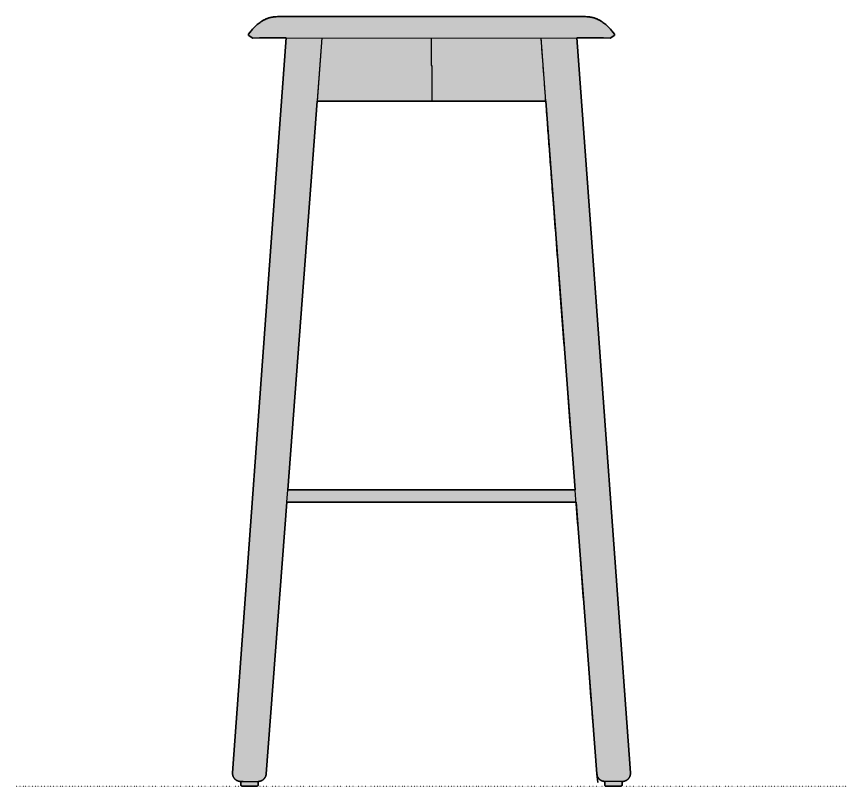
# Model space of a CAD drawing. Header units: millimetres. Extents: x 0 to 1638, y -2 to 754.
# Drawn here: x 0 to 814, y -2 to 754 of the extents above; entities that cross this region are included whole.
import ezdxf

# ---------------------------------------------------------------- set-up
doc = ezdxf.new("R2010")
doc.units = ezdxf.units.MM
doc.linetypes.add('Dots', pattern=[1, 0, -1])
doc.layers.add('Blocks', color=7, linetype='Continuous')
doc.layers.add('Blocks$Fill', color=7, linetype='Continuous', true_color=0xffffff)
for name, color, linetype, lineweight, true_color in [('Blocks$Inner', 7, 'Continuous', 25, 0x007f00), ('Blocks$Outline', 7, 'Continuous', 35, 0xff3f3f), ('Groud', 7, 'Dots', 25, 0x243775)]:
    doc.layers.add(name, color=color, linetype=linetype, lineweight=lineweight, true_color=true_color)

# ---------------------------------------------------------------- blocks, each defined once
blk = doc.blocks.new('Soft Edge 82 Barstool High Side')
at = {"layer": 'Blocks$Fill'}
h = blk.add_hatch(color=256, dxfattribs=at)
h.paths.add_polyline_path([(593.02, 0), (593.09, 0), (593.13, 0), (593.16, 0.01), (593.19, 0.01), (593.23, 0.02), (593.26, 0.03), (593.29, 0.03), (593.33, 0.04), (593.36, 0.05), (593.39, 0.07), (593.43, 0.08), (593.46, 0.09), (593.49, 0.11), (593.52, 0.12), (593.55, 0.14), (593.58, 0.16), (593.61, 0.18), (593.63, 0.2), (593.66, 0.22), (593.69, 0.24), (593.71, 0.26), (593.74, 0.29), (593.76, 0.31), (593.79, 0.34), (593.81, 0.36), (593.83, 0.39), (593.85, 0.42), (593.87, 0.45), (593.89, 0.48), (593.91, 0.51), (593.92, 0.54), (593.94, 0.57), (593.95, 0.6), (593.97, 0.63), (593.98, 0.66), (593.99, 0.69), (594, 0.73), (594.01, 0.76), (594.02, 0.79), (594.02, 0.83), (594.03, 0.86), (594.03, 0.9), (594.03, 0.93), (594.04, 0.97), (594.04, 1), (594.04, 4.5), (594.5, 4.5), (594.78, 4.52), (595.05, 4.54), (595.32, 4.57), (595.59, 4.62), (595.86, 4.67), (596.13, 4.73), (596.39, 4.8), (596.66, 4.88), (596.92, 4.96), (597.17, 5.06), (597.43, 5.17), (597.67, 5.28), (597.92, 5.4), (598.16, 5.53), (598.4, 5.67), (598.63, 5.82), (598.85, 5.97), (599.08, 6.13), (599.29, 6.3), (599.5, 6.48), (599.7, 6.66), (599.9, 6.85), (600.09, 7.05), (600.27, 7.26), (600.45, 7.47), (600.62, 7.68), (600.78, 7.9), (600.93, 8.13), (601.08, 8.36), (601.21, 8.6), (601.34, 8.84), (601.47, 9.09), (601.58, 9.33), (601.68, 9.59), (601.78, 9.84), (601.86, 10.1), (601.94, 10.37), (602.01, 10.63), (602.07, 10.9), (602.12, 11.17), (602.16, 11.44), (602.19, 11.71), (602.21, 11.98), (602.23, 12.26), (602.23, 12.53), (602.22, 12.81), (602.21, 13.08), (549.65, 733.51), (582.36, 733.39), (582.39, 733.39), (582.42, 733.4), (582.46, 733.4), (582.49, 733.4), (582.52, 733.41), (582.55, 733.42), (582.59, 733.42), (582.62, 733.43), (582.65, 733.44), (582.68, 733.45), (582.71, 733.46), (582.75, 733.48), (582.78, 733.49), (582.81, 733.5), (582.83, 733.52), (582.86, 733.54), (582.89, 733.56), (582.92, 733.57), (586.22, 735.89), (586.25, 735.91), (586.28, 735.93), (586.3, 735.95), (586.33, 735.98), (586.35, 736), (586.38, 736.03), (586.4, 736.06), (586.42, 736.08), (586.44, 736.11), (586.46, 736.14), (586.48, 736.17), (586.49, 736.2), (586.51, 736.23), (586.53, 736.26), (586.54, 736.29), (586.55, 736.32), (586.57, 736.35), (586.58, 736.39), (586.59, 736.42), (586.6, 736.45), (586.6, 736.49), (586.61, 736.52), (586.61, 736.55), (586.62, 736.59), (586.62, 736.62), (586.62, 736.66), (586.62, 736.69), (586.62, 736.73), (586.62, 736.76), (586.62, 736.8), (586.61, 736.83), (586.61, 736.86), (586.6, 736.9), (586.59, 736.93), (586.58, 736.96), (586.57, 737), (586.56, 737.03), (586.55, 737.06), (586.54, 737.09), (586.52, 737.12), (586.51, 737.16), (586.49, 737.19), (586.47, 737.21), (586.45, 737.24), (586.43, 737.27), (583.96, 740.5), (583.31, 741.27), (582.65, 742.04), (581.97, 742.8), (581.27, 743.54), (580.48, 744.36), (579.66, 745.15), (578.82, 745.93), (577.96, 746.68), (577.08, 747.41), (576.18, 748.11), (575.25, 748.78), (574.31, 749.42), (573.34, 750.03), (572.85, 750.33), (572.36, 750.61), (571.86, 750.88), (571.35, 751.15), (570.84, 751.41), (570.32, 751.65), (569.8, 751.89), (569.28, 752.11), (568.75, 752.33), (568.22, 752.54), (567.68, 752.73), (567.14, 752.92), (566.6, 753.09), (566.05, 753.26), (565.5, 753.41), (564.95, 753.55), (564.39, 753.68), (563.83, 753.8), (563.27, 753.91), (562.71, 754.01), (562.15, 754.1), (561.58, 754.18), (561.01, 754.24), (560.44, 754.3), (559.3, 754.38), (558.16, 754.43), (557.02, 754.45), (255.88, 754.43), (254.74, 754.38), (253.6, 754.3), (253.03, 754.24), (252.46, 754.18), (251.9, 754.1), (251.33, 754.01), (250.77, 753.91), (250.21, 753.8), (249.65, 753.68), (249.1, 753.55), (248.54, 753.41), (247.99, 753.26), (247.45, 753.09), (246.9, 752.92), (246.36, 752.73), (245.82, 752.54), (245.29, 752.33), (244.76, 752.11), (244.24, 751.89), (243.72, 751.65), (243.2, 751.41), (242.69, 751.15), (242.19, 750.88), (241.69, 750.61), (241.19, 750.33), (240.7, 750.03), (239.73, 749.42), (238.79, 748.78), (237.87, 748.11), (236.96, 747.41), (236.08, 746.68), (235.22, 745.93), (234.39, 745.15), (233.57, 744.36), (232.77, 743.54), (232.07, 742.8), (231.4, 742.04), (230.73, 741.27), (230.08, 740.5), (228.82, 738.9), (227.61, 737.27), (227.59, 737.24), (227.57, 737.21), (227.55, 737.19), (227.54, 737.16), (227.52, 737.12), (227.51, 737.09), (227.49, 737.06), (227.48, 737.03), (227.47, 737), (227.46, 736.96), (227.45, 736.93), (227.44, 736.9), (227.44, 736.86), (227.43, 736.83), (227.43, 736.8), (227.42, 736.76), (227.42, 736.73), (227.42, 736.69), (227.42, 736.66), (227.42, 736.62), (227.42, 736.59), (227.43, 736.55), (227.43, 736.52), (227.44, 736.49), (227.45, 736.45), (227.46, 736.42), (227.47, 736.39), (227.48, 736.35), (227.49, 736.32), (227.5, 736.29), (227.52, 736.26), (227.53, 736.23), (227.55, 736.2), (227.57, 736.17), (227.58, 736.14), (227.6, 736.11), (227.62, 736.08), (227.64, 736.06), (227.67, 736.03), (227.69, 736), (227.71, 735.98), (227.74, 735.95), (227.76, 735.93), (227.79, 735.91), (227.82, 735.89), (227.85, 735.87), (231.15, 733.56), (231.18, 733.54), (231.21, 733.52), (231.24, 733.5), (231.27, 733.49), (231.3, 733.48), (231.33, 733.46), (231.36, 733.45), (231.39, 733.44), (231.42, 733.43), (231.46, 733.42), (231.49, 733.42), (231.52, 733.41), (231.55, 733.4), (231.59, 733.4), (231.62, 733.4), (231.65, 733.39), (231.69, 733.39), (231.72, 733.39), (264.4, 733.51), (211.82, 12.81), (211.81, 12.53), (211.82, 12.26), (211.83, 11.98), (211.85, 11.71), (211.88, 11.44), (211.92, 11.17), (211.97, 10.9), (212.03, 10.63), (212.1, 10.37), (212.18, 10.1), (212.27, 9.84), (212.36, 9.59), (212.46, 9.33), (212.58, 9.09), (212.7, 8.84), (212.83, 8.6), (212.97, 8.36), (213.11, 8.13), (213.26, 7.9), (213.43, 7.68), (213.59, 7.47), (213.77, 7.26), (213.95, 7.05), (214.14, 6.85), (214.34, 6.66), (214.54, 6.48), (214.75, 6.3), (214.97, 6.13), (215.19, 5.97), (215.41, 5.82), (215.65, 5.67), (215.88, 5.53), (216.12, 5.4), (216.37, 5.28), (216.62, 5.17), (216.87, 5.06), (217.13, 4.96), (217.39, 4.88), (217.65, 4.8), (217.91, 4.73), (218.18, 4.67), (218.45, 4.62), (218.72, 4.57), (218.99, 4.54), (219.26, 4.52), (219.54, 4.5), (220.01, 4.5), (220.01, 1), (220.01, 0.97), (220.01, 0.93), (220.01, 0.9), (220.02, 0.86), (220.02, 0.83), (220.03, 0.79), (220.03, 0.76), (220.04, 0.73), (220.05, 0.69), (220.06, 0.66), (220.08, 0.63), (220.09, 0.6), (220.1, 0.57), (220.12, 0.54), (220.14, 0.51), (220.15, 0.48), (220.17, 0.45), (220.19, 0.42), (220.21, 0.39), (220.23, 0.36), (220.26, 0.34), (220.28, 0.31), (220.3, 0.29), (220.33, 0.26), (220.35, 0.24), (220.38, 0.22), (220.41, 0.2), (220.44, 0.18), (220.47, 0.16), (220.49, 0.14), (220.52, 0.12), (220.56, 0.11), (220.59, 0.09), (220.62, 0.08), (220.65, 0.07), (220.68, 0.05), (220.71, 0.04), (220.75, 0.03), (220.78, 0.03), (220.81, 0.02), (220.85, 0.01), (220.88, 0.01), (220.92, 0), (220.95, 0), (220.99, 0), (221.02, 0), (236.02, 0), (236.06, 0), (236.09, 0), (236.13, 0.01), (236.16, 0.01), (236.19, 0.02), (236.23, 0.03), (236.26, 0.03), (236.29, 0.04), (236.33, 0.05), (236.36, 0.07), (236.39, 0.08), (236.42, 0.09), (236.45, 0.11), (236.49, 0.12), (236.52, 0.14), (236.54, 0.16), (236.57, 0.18), (236.6, 0.2), (236.63, 0.22), (236.66, 0.24), (236.68, 0.26), (236.71, 0.29), (236.73, 0.31), (236.75, 0.34), (236.78, 0.36), (236.8, 0.39), (236.82, 0.42), (236.84, 0.45), (236.86, 0.48), (236.87, 0.51), (236.89, 0.54), (236.91, 0.57), (236.92, 0.6), (236.93, 0.63), (236.95, 0.66), (236.96, 0.69), (236.97, 0.73), (236.98, 0.76), (236.98, 0.79), (236.99, 0.83), (237, 0.86), (237, 0.9), (237, 0.93), (237, 0.97), (237.01, 1), (237.01, 4.5), (237.46, 4.52), (237.74, 4.54), (238.02, 4.58), (238.29, 4.62), (238.57, 4.67), (238.84, 4.74), (239.11, 4.81), (239.37, 4.89), (239.63, 4.98), (239.89, 5.08), (240.15, 5.19), (240.4, 5.3), (240.65, 5.43), (240.89, 5.56), (241.13, 5.71), (241.37, 5.86), (241.59, 6.02), (241.82, 6.18), (242.03, 6.36), (242.24, 6.54), (242.45, 6.73), (242.65, 6.92), (242.84, 7.13), (243.02, 7.34), (243.19, 7.55), (243.36, 7.77), (243.52, 8), (243.68, 8.23), (243.82, 8.47), (243.96, 8.71), (244.08, 8.96), (244.2, 9.21), (244.31, 9.47), (244.41, 9.73), (244.5, 9.99), (244.59, 10.25), (244.66, 10.52), (244.72, 10.79), (244.78, 11.07), (244.82, 11.34), (244.86, 11.62), (244.89, 11.89), (265.15, 278.45), (281.86, 278.45), (548.9, 278.45), (569.18, 11.62), (569.22, 11.34), (569.26, 11.07), (569.32, 10.79), (569.38, 10.52), (569.46, 10.25), (569.54, 9.99), (569.63, 9.73), (569.73, 9.47), (569.84, 9.21), (569.96, 8.96), (570.09, 8.71), (570.22, 8.47), (570.37, 8.23), (570.52, 8), (570.68, 7.77), (570.85, 7.55), (571.02, 7.34), (571.21, 7.13), (571.4, 6.92), (571.59, 6.73), (571.8, 6.54), (572.01, 6.36), (572.23, 6.18), (572.45, 6.02), (572.68, 5.86), (572.91, 5.71), (573.15, 5.56), (573.39, 5.43), (573.64, 5.3), (573.89, 5.19), (574.15, 5.08), (574.41, 4.98), (574.67, 4.89), (574.94, 4.81), (575.21, 4.74), (575.48, 4.67), (575.75, 4.62), (576.03, 4.58), (576.3, 4.54), (576.58, 4.52), (576.86, 4.5), (577.04, 4.5), (577.04, 0.97), (577.04, 0.93), (577.04, 0.9), (577.05, 0.86), (577.05, 0.83), (577.06, 0.79), (577.07, 0.76), (577.08, 0.73), (577.09, 0.69), (577.1, 0.66), (577.11, 0.63), (577.12, 0.6), (577.14, 0.57), (577.15, 0.54), (577.17, 0.51), (577.19, 0.48), (577.2, 0.45), (577.22, 0.42), (577.24, 0.39), (577.27, 0.36), (577.29, 0.34), (577.31, 0.31), (577.34, 0.29), (577.36, 0.26), (577.39, 0.24), (577.41, 0.22), (577.44, 0.2), (577.47, 0.18), (577.5, 0.16), (577.53, 0.14), (577.56, 0.12), (577.59, 0.11), (577.62, 0.09), (577.65, 0.08), (577.68, 0.07), (577.71, 0.05), (577.75, 0.04), (577.78, 0.03), (577.81, 0.03), (577.85, 0.02), (577.88, 0.01), (577.92, 0.01), (577.95, 0), (577.99, 0), (578.02, 0), (578.05, 0)], flags=0)
h.paths.add_polyline_path([(547.98, 290.45), (266.06, 290.45), (288.75, 588.94), (294.88, 671.45), (519.16, 671.45)], flags=0)
at = {"layer": 'Blocks$Inner'}
blk.add_lwpolyline([(586.43, 737.27), (585.22, 738.9), (583.96, 740.5), (583.31, 741.27), (582.65, 742.04), (581.97, 742.8), (581.27, 743.54), (580.48, 744.36), (579.66, 745.15), (578.82, 745.93), (577.96, 746.68), (577.08, 747.41), (576.18, 748.11), (575.25, 748.78), (574.31, 749.42), (573.34, 750.03), (572.85, 750.33), (572.36, 750.61), (571.86, 750.88), (571.35, 751.15), (570.84, 751.41), (570.32, 751.65), (569.8, 751.89), (569.28, 752.11), (568.75, 752.33), (568.22, 752.54), (567.68, 752.73), (567.14, 752.92), (566.6, 753.09), (566.05, 753.26), (565.5, 753.41), (564.95, 753.55), (564.39, 753.68), (563.83, 753.8), (563.27, 753.91), (562.71, 754.01), (562.15, 754.1), (561.58, 754.18), (561.01, 754.24), (560.44, 754.3), (559.3, 754.38), (558.16, 754.43), (557.02, 754.45), (407.02, 754.45), (257.02, 754.45), (255.88, 754.43), (254.74, 754.38), (253.6, 754.3), (253.03, 754.24), (252.46, 754.18), (251.9, 754.1), (251.33, 754.01), (250.77, 753.91), (250.21, 753.8), (249.65, 753.68), (249.1, 753.55), (248.54, 753.41), (247.99, 753.26), (247.45, 753.09), (246.9, 752.92), (246.36, 752.73), (245.82, 752.54), (245.29, 752.33), (244.76, 752.11), (244.24, 751.89), (243.72, 751.65), (243.2, 751.41), (242.69, 751.15), (242.19, 750.88), (241.69, 750.61), (241.19, 750.33), (240.7, 750.03), (239.73, 749.42), (238.79, 748.78), (237.87, 748.11), (236.96, 747.41), (236.08, 746.68), (235.22, 745.93), (234.39, 745.15), (233.57, 744.36), (232.77, 743.54), (232.07, 742.8), (231.4, 742.04), (230.73, 741.27), (230.08, 740.5), (228.82, 738.9), (227.61, 737.27), (227.59, 737.24), (227.57, 737.21), (227.55, 737.19), (227.54, 737.16), (227.52, 737.12), (227.51, 737.09), (227.49, 737.06), (227.48, 737.03), (227.47, 737), (227.46, 736.96), (227.45, 736.93), (227.44, 736.9), (227.44, 736.86), (227.43, 736.83), (227.43, 736.8), (227.42, 736.76), (227.42, 736.73), (227.42, 736.69), (227.42, 736.66), (227.42, 736.62), (227.42, 736.59), (227.43, 736.55), (227.43, 736.52), (227.44, 736.49), (227.45, 736.45), (227.46, 736.42), (227.47, 736.39), (227.48, 736.35), (227.49, 736.32), (227.5, 736.29), (227.52, 736.26), (227.53, 736.23), (227.55, 736.2), (227.57, 736.17), (227.58, 736.14), (227.6, 736.11), (227.62, 736.08), (227.64, 736.06), (227.67, 736.03), (227.69, 736), (227.71, 735.98), (227.74, 735.95), (227.76, 735.93), (227.79, 735.91), (227.82, 735.89), (227.85, 735.87), (231.12, 733.57), (231.15, 733.56), (231.18, 733.54), (231.21, 733.52), (231.24, 733.5), (231.27, 733.49), (231.3, 733.48), (231.33, 733.46), (231.36, 733.45), (231.39, 733.44), (231.42, 733.43), (231.46, 733.42), (231.49, 733.42), (231.52, 733.41), (231.55, 733.4), (231.59, 733.4), (231.62, 733.4), (231.65, 733.39), (231.69, 733.39), (231.72, 733.39), (238.17, 733.53), (238.38, 733.53), (407.02, 733.39), (575.65, 733.53), (575.87, 733.53), (582.32, 733.39), (582.36, 733.39), (582.39, 733.39), (582.42, 733.4), (582.46, 733.4), (582.49, 733.4), (582.52, 733.41), (582.55, 733.42), (582.59, 733.42), (582.62, 733.43), (582.65, 733.44), (582.68, 733.45), (582.71, 733.46), (582.75, 733.48), (582.78, 733.49), (582.81, 733.5), (582.83, 733.52), (582.86, 733.54), (582.89, 733.56), (582.92, 733.57), (586.2, 735.87), (586.22, 735.89), (586.25, 735.91), (586.28, 735.93), (586.3, 735.95), (586.33, 735.98), (586.35, 736), (586.38, 736.03), (586.4, 736.06), (586.42, 736.08), (586.44, 736.11), (586.46, 736.14), (586.48, 736.17), (586.49, 736.2), (586.51, 736.23), (586.53, 736.26), (586.54, 736.29), (586.55, 736.32), (586.57, 736.35), (586.58, 736.39), (586.59, 736.42), (586.6, 736.45), (586.6, 736.49), (586.61, 736.52), (586.61, 736.55), (586.62, 736.59), (586.62, 736.62), (586.62, 736.66), (586.62, 736.69), (586.62, 736.73), (586.62, 736.76), (586.62, 736.8), (586.61, 736.83), (586.61, 736.86), (586.6, 736.9), (586.59, 736.93), (586.58, 736.96), (586.57, 737), (586.56, 737.03), (586.55, 737.06), (586.54, 737.09), (586.52, 737.12), (586.51, 737.16), (586.49, 737.19), (586.47, 737.21), (586.45, 737.24)], close=True, dxfattribs=at)
for points in [[(264.4, 733.51), (253.84, 591.54), (211.83, 13.08), (211.82, 12.81), (211.81, 12.53), (211.82, 12.26), (211.83, 11.98), (211.85, 11.71), (211.88, 11.44), (211.92, 11.17), (211.97, 10.9), (212.03, 10.63), (212.1, 10.37), (212.18, 10.1), (212.27, 9.84), (212.36, 9.59), (212.46, 9.33), (212.58, 9.09), (212.7, 8.84), (212.83, 8.6), (212.97, 8.36), (213.11, 8.13), (213.26, 7.9), (213.43, 7.68), (213.59, 7.47), (213.77, 7.26), (213.95, 7.05), (214.14, 6.85), (214.34, 6.66), (214.54, 6.48), (214.75, 6.3), (214.97, 6.13), (215.19, 5.97), (215.41, 5.82), (215.65, 5.67), (215.88, 5.53), (216.12, 5.4), (216.37, 5.28), (216.62, 5.17), (216.87, 5.06), (217.13, 4.96), (217.39, 4.88), (217.65, 4.8), (217.91, 4.73), (218.18, 4.67), (218.45, 4.62), (218.72, 4.57), (218.99, 4.54), (219.26, 4.52), (219.54, 4.5), (220.01, 4.5), (220.01, 1), (220.01, 0.97), (220.01, 0.93), (220.01, 0.9), (220.02, 0.86), (220.02, 0.83), (220.03, 0.79), (220.03, 0.76), (220.04, 0.73), (220.05, 0.69), (220.06, 0.66), (220.08, 0.63), (220.09, 0.6), (220.1, 0.57), (220.12, 0.54), (220.14, 0.51), (220.15, 0.48), (220.17, 0.45), (220.19, 0.42), (220.21, 0.39), (220.23, 0.36), (220.26, 0.34), (220.28, 0.31), (220.3, 0.29), (220.33, 0.26), (220.35, 0.24), (220.38, 0.22), (220.41, 0.2), (220.44, 0.18), (220.47, 0.16), (220.49, 0.14), (220.52, 0.12), (220.56, 0.11), (220.59, 0.09), (220.62, 0.08), (220.65, 0.07), (220.68, 0.05), (220.71, 0.04), (220.75, 0.03), (220.78, 0.03), (220.81, 0.02), (220.85, 0.01), (220.88, 0.01), (220.92, 0), (220.95, 0), (220.99, 0), (221.02, 0), (230.79, 0), (235.39, 0), (235.99, 0), (236.02, 0), (236.06, 0), (236.09, 0), (236.13, 0.01), (236.16, 0.01), (236.19, 0.02), (236.23, 0.03), (236.26, 0.03), (236.29, 0.04), (236.33, 0.05), (236.36, 0.07), (236.39, 0.08), (236.42, 0.09), (236.45, 0.11), (236.49, 0.12), (236.52, 0.14), (236.54, 0.16), (236.57, 0.18), (236.6, 0.2), (236.63, 0.22), (236.66, 0.24), (236.68, 0.26), (236.71, 0.29), (236.73, 0.31), (236.75, 0.34), (236.78, 0.36), (236.8, 0.39), (236.82, 0.42), (236.84, 0.45), (236.86, 0.48), (236.87, 0.51), (236.89, 0.54), (236.91, 0.57), (236.92, 0.6), (236.93, 0.63), (236.95, 0.66), (236.96, 0.69), (236.97, 0.73), (236.98, 0.76), (236.98, 0.79), (236.99, 0.83), (237, 0.86), (237, 0.9), (237, 0.93), (237, 0.97), (237.01, 1), (237.01, 4.5)], [(299.49, 733.49), (288.75, 588.94), (288.75, 588.94), (266.06, 290.45), (281.86, 290.45), (532.19, 290.45), (547.98, 290.45)], [(299.46, 733.49), (294.85, 671.45), (407.2, 671.45), (519.19, 671.45), (514.58, 733.49)], [(406.84, 733.39), (406.84, 706.45), (407.2, 706.45), (407.2, 671.45)], [(549.65, 733.51), (560.2, 591.54), (602.21, 13.08), (602.22, 12.81), (602.23, 12.53), (602.23, 12.26), (602.21, 11.98), (602.19, 11.71), (602.16, 11.44), (602.12, 11.17), (602.07, 10.9), (602.01, 10.63), (601.94, 10.37), (601.86, 10.1), (601.78, 9.84), (601.68, 9.59), (601.58, 9.33), (601.47, 9.09), (601.34, 8.84), (601.21, 8.6), (601.08, 8.36), (600.93, 8.13), (600.78, 7.9), (600.62, 7.68), (600.45, 7.47), (600.27, 7.26), (600.09, 7.05), (599.9, 6.85), (599.7, 6.66), (599.5, 6.48), (599.29, 6.3), (599.08, 6.13), (598.85, 5.97), (598.63, 5.82), (598.4, 5.67), (598.16, 5.53), (597.92, 5.4), (597.67, 5.28), (597.43, 5.17), (597.17, 5.06), (596.92, 4.96), (596.66, 4.88), (596.39, 4.8), (596.13, 4.73), (595.86, 4.67), (595.59, 4.62), (595.32, 4.57), (595.05, 4.54), (594.78, 4.52), (594.5, 4.5), (594.04, 4.5), (594.04, 1), (594.04, 0.97), (594.03, 0.93), (594.03, 0.9), (594.03, 0.86), (594.02, 0.83), (594.02, 0.79), (594.01, 0.76), (594, 0.73), (593.99, 0.69), (593.98, 0.66), (593.97, 0.63), (593.95, 0.6), (593.94, 0.57), (593.92, 0.54), (593.91, 0.51), (593.89, 0.48), (593.87, 0.45), (593.85, 0.42), (593.83, 0.39), (593.81, 0.36), (593.79, 0.34), (593.76, 0.31), (593.74, 0.29), (593.71, 0.26), (593.69, 0.24), (593.66, 0.22), (593.63, 0.2), (593.61, 0.18), (593.58, 0.16), (593.55, 0.14), (593.52, 0.12), (593.49, 0.11), (593.46, 0.09), (593.43, 0.08), (593.39, 0.07), (593.36, 0.05), (593.33, 0.04), (593.29, 0.03), (593.26, 0.03), (593.23, 0.02), (593.19, 0.01), (593.16, 0.01), (593.13, 0), (593.09, 0), (593.06, 0), (593.02, 0), (583.25, 0), (578.65, 0), (578.05, 0), (578.02, 0), (577.99, 0), (577.95, 0), (577.92, 0.01), (577.88, 0.01), (577.85, 0.02), (577.81, 0.03), (577.78, 0.03), (577.75, 0.04), (577.71, 0.05), (577.68, 0.07), (577.65, 0.08), (577.62, 0.09), (577.59, 0.11), (577.56, 0.12), (577.53, 0.14), (577.5, 0.16), (577.47, 0.18), (577.44, 0.2), (577.41, 0.22), (577.39, 0.24), (577.36, 0.26), (577.34, 0.29), (577.31, 0.31), (577.29, 0.34), (577.27, 0.36), (577.24, 0.39), (577.22, 0.42), (577.2, 0.45), (577.19, 0.48), (577.17, 0.51), (577.15, 0.54), (577.14, 0.57), (577.12, 0.6), (577.11, 0.63), (577.1, 0.66), (577.09, 0.69), (577.08, 0.73), (577.07, 0.76), (577.06, 0.79), (577.05, 0.83), (577.05, 0.86), (577.04, 0.9), (577.04, 0.93), (577.04, 0.97), (577.04, 1), (577.04, 4.5)], [(265.15, 278.45), (266.06, 290.45)], [(222.32, 4.5), (220.01, 4.5), (222.32, 4.5), (222.34, 4.5), (223.53, 4.5), (223.55, 4.5), (223.58, 4.5), (223.64, 4.5), (225.07, 4.5), (225.08, 4.5), (228.34, 4.5), (228.39, 4.5), (231.1, 4.5), (233.13, 4.5), (233.17, 4.5), (234.45, 4.5), (234.46, 4.5), (236.23, 4.5), (236.26, 4.5), (236.91, 4.5), (236.91, 4.5), (237.19, 4.5), (237.46, 4.52), (237.74, 4.54), (238.02, 4.58), (238.29, 4.62), (238.57, 4.67), (238.84, 4.74), (239.11, 4.81), (239.37, 4.89), (239.63, 4.98), (239.89, 5.08), (240.15, 5.19), (240.4, 5.3), (240.65, 5.43), (240.89, 5.56), (241.13, 5.71), (241.37, 5.86), (241.59, 6.02), (241.82, 6.18), (242.03, 6.36), (242.24, 6.54), (242.45, 6.73), (242.65, 6.92), (242.84, 7.13), (243.02, 7.34), (243.19, 7.55), (243.36, 7.77), (243.52, 8), (243.68, 8.23), (243.82, 8.47), (243.96, 8.71), (244.08, 8.96), (244.2, 9.21), (244.31, 9.47), (244.41, 9.73), (244.5, 9.99), (244.59, 10.25), (244.66, 10.52), (244.72, 10.79), (244.78, 11.07), (244.82, 11.34), (244.86, 11.62), (244.89, 11.89), (265.15, 278.45), (281.86, 278.45), (532.19, 278.45), (548.9, 278.45)]]:
    blk.add_lwpolyline(points, dxfattribs=at)
blk.add_open_spline([(594.04, 4.5), (577.13, 4.5), (577.13, 4.5), (576.86, 4.5), (576.58, 4.52), (576.3, 4.54), (576.03, 4.58), (575.75, 4.62), (575.48, 4.67), (575.21, 4.74), (574.94, 4.81), (574.67, 4.89), (574.41, 4.98), (574.15, 5.08), (573.89, 5.19), (573.64, 5.3), (573.39, 5.43), (573.15, 5.56), (572.91, 5.71), (572.68, 5.86), (572.45, 6.02), (572.23, 6.18), (572.01, 6.36), (571.8, 6.54), (571.59, 6.73), (571.4, 6.92), (571.21, 7.13), (571.02, 7.34), (570.85, 7.55), (570.68, 7.77), (570.52, 8), (570.37, 8.23), (570.22, 8.47), (570.09, 8.71), (569.96, 8.96), (569.84, 9.21), (569.73, 9.47), (569.63, 9.73), (569.54, 9.99), (569.46, 10.25), (569.38, 10.52), (569.32, 10.79), (569.26, 11.07), (569.22, 11.34), (569.18, 11.62), (569.16, 11.89), (525.29, 588.94), (519.16, 671.45), (514.55, 733.49)], degree=1, knots=[0, 0, 19.220413, 19.222213, 19.500323, 19.778432, 20.056542, 20.334651, 20.612761, 20.89087, 21.16898, 21.447089, 21.725199, 22.003308, 22.281418, 22.559527, 22.837636, 23.115746, 23.393855, 23.671965, 23.950074, 24.228184, 24.506293, 24.784403, 25.062512, 25.340622, 25.618731, 25.896841, 26.17495, 26.45306, 26.731169, 27.009279, 27.287388, 27.565498, 27.843607, 28.121717, 28.399826, 28.677936, 28.956045, 29.234155, 29.512264, 29.790374, 30.068483, 30.346593, 30.624702, 30.902812, 31.180919, 609.893325, 692.625292, 754.836606, 754.836606], dxfattribs=at)
at = {"layer": 'Blocks$Outline'}
for points in [[(586.43, 737.27), (585.22, 738.9), (583.96, 740.5), (583.31, 741.27), (582.65, 742.04), (581.97, 742.8), (581.27, 743.54), (580.48, 744.36), (579.66, 745.15), (578.82, 745.93), (577.96, 746.68), (577.08, 747.41), (576.18, 748.11), (575.25, 748.78), (574.31, 749.42), (573.34, 750.03), (572.85, 750.33), (572.36, 750.61), (571.86, 750.88), (571.35, 751.15), (570.84, 751.41), (570.32, 751.65), (569.8, 751.89), (569.28, 752.11), (568.75, 752.33), (568.22, 752.54), (567.68, 752.73), (567.14, 752.92), (566.6, 753.09), (566.05, 753.26), (565.5, 753.41), (564.95, 753.55), (564.39, 753.68), (563.83, 753.8), (563.27, 753.91), (562.71, 754.01), (562.15, 754.1), (561.58, 754.18), (561.01, 754.24), (560.44, 754.3), (559.3, 754.38), (558.16, 754.43), (557.02, 754.45), (407.02, 754.45), (257.02, 754.45), (255.88, 754.43), (254.74, 754.38), (253.6, 754.3), (253.03, 754.24), (252.46, 754.18), (251.9, 754.1), (251.33, 754.01), (250.77, 753.91), (250.21, 753.8), (249.65, 753.68), (249.1, 753.55), (248.54, 753.41), (247.99, 753.26), (247.45, 753.09), (246.9, 752.92), (246.36, 752.73), (245.82, 752.54), (245.29, 752.33), (244.76, 752.11), (244.24, 751.89), (243.72, 751.65), (243.2, 751.41), (242.69, 751.15), (242.19, 750.88), (241.69, 750.61), (241.19, 750.33), (240.7, 750.03), (239.73, 749.42), (238.79, 748.78), (237.87, 748.11), (236.96, 747.41), (236.08, 746.68), (235.22, 745.93), (234.39, 745.15), (233.57, 744.36), (232.77, 743.54), (232.07, 742.8), (231.4, 742.04), (230.73, 741.27), (230.08, 740.5), (228.82, 738.9), (227.61, 737.27), (227.59, 737.24), (227.57, 737.21), (227.55, 737.19), (227.54, 737.16), (227.52, 737.12), (227.51, 737.09), (227.49, 737.06), (227.48, 737.03), (227.47, 737), (227.46, 736.96), (227.45, 736.93), (227.44, 736.9), (227.44, 736.86), (227.43, 736.83), (227.43, 736.8), (227.42, 736.76), (227.42, 736.73), (227.42, 736.69), (227.42, 736.66), (227.42, 736.62), (227.42, 736.59), (227.43, 736.55), (227.43, 736.52), (227.44, 736.49), (227.45, 736.45), (227.46, 736.42), (227.47, 736.39), (227.48, 736.35), (227.49, 736.32), (227.5, 736.29), (227.52, 736.26), (227.53, 736.23), (227.55, 736.2), (227.57, 736.17), (227.58, 736.14), (227.6, 736.11), (227.62, 736.08), (227.64, 736.06), (227.67, 736.03), (227.69, 736), (227.71, 735.98), (227.74, 735.95), (227.76, 735.93), (227.79, 735.91), (227.82, 735.89), (227.85, 735.87), (231.12, 733.57), (231.15, 733.56), (231.18, 733.54), (231.21, 733.52), (231.24, 733.5), (231.27, 733.49), (231.3, 733.48), (231.33, 733.46), (231.36, 733.45), (231.39, 733.44), (231.42, 733.43), (231.46, 733.42), (231.49, 733.42), (231.52, 733.41), (231.55, 733.4), (231.59, 733.4), (231.62, 733.4), (231.65, 733.39), (231.69, 733.39), (231.72, 733.39), (238.17, 733.53), (238.38, 733.53), (264.4, 733.51)], [(264.4, 733.51), (253.84, 591.54), (211.83, 13.08), (211.82, 12.81), (211.81, 12.53), (211.82, 12.26), (211.83, 11.98), (211.85, 11.71), (211.88, 11.44), (211.92, 11.17), (211.97, 10.9), (212.03, 10.63), (212.1, 10.37), (212.18, 10.1), (212.27, 9.84), (212.36, 9.59), (212.46, 9.33), (212.58, 9.09), (212.7, 8.84), (212.83, 8.6), (212.97, 8.36), (213.11, 8.13), (213.26, 7.9), (213.43, 7.68), (213.59, 7.47), (213.77, 7.26), (213.95, 7.05), (214.14, 6.85), (214.34, 6.66), (214.54, 6.48), (214.75, 6.3), (214.97, 6.13), (215.19, 5.97), (215.41, 5.82), (215.65, 5.67), (215.88, 5.53), (216.12, 5.4), (216.37, 5.28), (216.62, 5.17), (216.87, 5.06), (217.13, 4.96), (217.39, 4.88), (217.65, 4.8), (217.91, 4.73), (218.18, 4.67), (218.45, 4.62), (218.72, 4.57), (218.99, 4.54), (219.26, 4.52), (219.54, 4.5), (220.01, 4.5), (220.01, 1), (220.01, 0.97), (220.01, 0.93), (220.01, 0.9), (220.02, 0.86), (220.02, 0.83), (220.03, 0.79), (220.03, 0.76), (220.04, 0.73), (220.05, 0.69), (220.06, 0.66), (220.08, 0.63), (220.09, 0.6), (220.1, 0.57), (220.12, 0.54), (220.14, 0.51), (220.15, 0.48), (220.17, 0.45), (220.19, 0.42), (220.21, 0.39), (220.23, 0.36), (220.26, 0.34), (220.28, 0.31), (220.3, 0.29), (220.33, 0.26), (220.35, 0.24), (220.38, 0.22), (220.41, 0.2), (220.44, 0.18), (220.47, 0.16), (220.49, 0.14), (220.52, 0.12), (220.56, 0.11), (220.59, 0.09), (220.62, 0.08), (220.65, 0.07), (220.68, 0.05), (220.71, 0.04), (220.75, 0.03), (220.78, 0.03), (220.81, 0.02), (220.85, 0.01), (220.88, 0.01), (220.92, 0), (220.95, 0), (220.99, 0), (221.02, 0)], [(549.65, 733.51), (575.65, 733.53), (575.87, 733.53), (582.32, 733.39), (582.36, 733.39), (582.39, 733.39), (582.42, 733.4), (582.46, 733.4), (582.49, 733.4), (582.52, 733.41), (582.55, 733.42), (582.59, 733.42), (582.62, 733.43), (582.65, 733.44), (582.68, 733.45), (582.71, 733.46), (582.75, 733.48), (582.78, 733.49), (582.81, 733.5), (582.83, 733.52), (582.86, 733.54), (582.89, 733.56), (582.92, 733.57), (586.2, 735.87), (586.22, 735.89), (586.25, 735.91), (586.28, 735.93), (586.3, 735.95), (586.33, 735.98), (586.35, 736), (586.38, 736.03), (586.4, 736.06), (586.42, 736.08), (586.44, 736.11), (586.46, 736.14), (586.48, 736.17), (586.49, 736.2), (586.51, 736.23), (586.53, 736.26), (586.54, 736.29), (586.55, 736.32), (586.57, 736.35), (586.58, 736.39), (586.59, 736.42), (586.6, 736.45), (586.6, 736.49), (586.61, 736.52), (586.61, 736.55), (586.62, 736.59), (586.62, 736.62), (586.62, 736.66), (586.62, 736.69), (586.62, 736.73), (586.62, 736.76), (586.62, 736.8), (586.61, 736.83), (586.61, 736.86), (586.6, 736.9), (586.59, 736.93), (586.58, 736.96), (586.57, 737), (586.56, 737.03), (586.55, 737.06), (586.54, 737.09), (586.52, 737.12), (586.51, 737.16), (586.49, 737.19), (586.47, 737.21), (586.45, 737.24), (586.43, 737.27)], [(593.02, 0), (593.06, 0), (593.09, 0), (593.13, 0), (593.16, 0.01), (593.19, 0.01), (593.23, 0.02), (593.26, 0.03), (593.29, 0.03), (593.33, 0.04), (593.36, 0.05), (593.39, 0.07), (593.43, 0.08), (593.46, 0.09), (593.49, 0.11), (593.52, 0.12), (593.55, 0.14), (593.58, 0.16), (593.61, 0.18), (593.63, 0.2), (593.66, 0.22), (593.69, 0.24), (593.71, 0.26), (593.74, 0.29), (593.76, 0.31), (593.79, 0.34), (593.81, 0.36), (593.83, 0.39), (593.85, 0.42), (593.87, 0.45), (593.89, 0.48), (593.91, 0.51), (593.92, 0.54), (593.94, 0.57), (593.95, 0.6), (593.97, 0.63), (593.98, 0.66), (593.99, 0.69), (594, 0.73), (594.01, 0.76), (594.02, 0.79), (594.02, 0.83), (594.03, 0.86), (594.03, 0.9), (594.03, 0.93), (594.04, 0.97), (594.04, 1), (594.04, 4.5), (594.5, 4.5), (594.78, 4.52), (595.05, 4.54), (595.32, 4.57), (595.59, 4.62), (595.86, 4.67), (596.13, 4.73), (596.39, 4.8), (596.66, 4.88), (596.92, 4.96), (597.17, 5.06), (597.43, 5.17), (597.67, 5.28), (597.92, 5.4), (598.16, 5.53), (598.4, 5.67), (598.63, 5.82), (598.85, 5.97), (599.08, 6.13), (599.29, 6.3), (599.5, 6.48), (599.7, 6.66), (599.9, 6.85), (600.09, 7.05), (600.27, 7.26), (600.45, 7.47), (600.62, 7.68), (600.78, 7.9), (600.93, 8.13), (601.08, 8.36), (601.21, 8.6), (601.34, 8.84), (601.47, 9.09), (601.58, 9.33), (601.68, 9.59), (601.78, 9.84), (601.86, 10.1), (601.94, 10.37), (602.01, 10.63), (602.07, 10.9), (602.12, 11.17), (602.16, 11.44), (602.19, 11.71), (602.21, 11.98), (602.23, 12.26), (602.23, 12.53), (602.22, 12.81), (602.21, 13.08), (560.2, 591.54), (549.65, 733.51)], [(547.98, 290.45), (532.19, 290.45), (281.86, 290.45), (266.06, 290.45), (288.75, 588.94), (288.75, 588.94), (294.88, 671.45)], [(294.88, 671.45), (407.2, 671.45), (519.16, 671.45)], [(519.16, 671.45), (525.29, 588.94), (547.98, 290.45)], [(237.01, 4.5), (237.19, 4.5), (237.46, 4.52), (237.74, 4.54), (238.02, 4.58), (238.29, 4.62), (238.57, 4.67), (238.84, 4.74), (239.11, 4.81), (239.37, 4.89), (239.63, 4.98), (239.89, 5.08), (240.15, 5.19), (240.4, 5.3), (240.65, 5.43), (240.89, 5.56), (241.13, 5.71), (241.37, 5.86), (241.59, 6.02), (241.82, 6.18), (242.03, 6.36), (242.24, 6.54), (242.45, 6.73), (242.65, 6.92), (242.84, 7.13), (243.02, 7.34), (243.19, 7.55), (243.36, 7.77), (243.52, 8), (243.68, 8.23), (243.82, 8.47), (243.96, 8.71), (244.08, 8.96), (244.2, 9.21), (244.31, 9.47), (244.41, 9.73), (244.5, 9.99), (244.59, 10.25), (244.66, 10.52), (244.72, 10.79), (244.78, 11.07), (244.82, 11.34), (244.86, 11.62), (244.89, 11.89), (265.15, 278.45), (281.86, 278.45), (532.19, 278.45), (548.9, 278.45)], [(548.9, 278.45), (569.16, 11.89), (569.18, 11.62), (569.22, 11.34), (569.26, 11.07), (569.32, 10.79), (569.38, 10.52), (569.46, 10.25), (569.54, 9.99), (569.63, 9.73), (569.73, 9.47), (569.84, 9.21), (569.96, 8.96), (570.09, 8.71), (570.22, 8.47), (570.37, 8.23), (570.52, 8), (570.68, 7.77), (570.85, 7.55), (571.02, 7.34), (571.21, 7.13), (571.4, 6.92), (571.59, 6.73), (571.8, 6.54), (572.01, 6.36), (572.23, 6.18), (572.45, 6.02), (572.68, 5.86), (572.91, 5.71), (573.15, 5.56), (573.39, 5.43), (573.64, 5.3), (573.89, 5.19), (574.15, 5.08), (574.41, 4.98), (574.67, 4.89), (574.94, 4.81), (575.21, 4.74), (575.48, 4.67), (575.75, 4.62), (576.03, 4.58), (576.3, 4.54), (576.58, 4.52), (576.86, 4.5), (577.04, 4.5)], [(221.02, 0), (230.79, 0), (235.39, 0), (235.99, 0), (236.02, 0), (236.06, 0), (236.09, 0), (236.13, 0.01), (236.16, 0.01), (236.19, 0.02), (236.23, 0.03), (236.26, 0.03), (236.29, 0.04), (236.33, 0.05), (236.36, 0.07), (236.39, 0.08), (236.42, 0.09), (236.45, 0.11), (236.49, 0.12), (236.52, 0.14), (236.54, 0.16), (236.57, 0.18), (236.6, 0.2), (236.63, 0.22), (236.66, 0.24), (236.68, 0.26), (236.71, 0.29), (236.73, 0.31), (236.75, 0.34), (236.78, 0.36), (236.8, 0.39), (236.82, 0.42), (236.84, 0.45), (236.86, 0.48), (236.87, 0.51), (236.89, 0.54), (236.91, 0.57), (236.92, 0.6), (236.93, 0.63), (236.95, 0.66), (236.96, 0.69), (236.97, 0.73), (236.98, 0.76), (236.98, 0.79), (236.99, 0.83), (237, 0.86), (237, 0.9), (237, 0.93), (237, 0.97), (237.01, 1), (237.01, 4.5)], [(577.04, 4.5), (577.04, 1), (577.04, 0.97), (577.04, 0.93), (577.04, 0.9), (577.05, 0.86), (577.05, 0.83), (577.06, 0.79), (577.07, 0.76), (577.08, 0.73), (577.09, 0.69), (577.1, 0.66), (577.11, 0.63), (577.12, 0.6), (577.14, 0.57), (577.15, 0.54), (577.17, 0.51), (577.19, 0.48), (577.2, 0.45), (577.22, 0.42), (577.24, 0.39), (577.27, 0.36), (577.29, 0.34), (577.31, 0.31), (577.34, 0.29), (577.36, 0.26), (577.39, 0.24), (577.41, 0.22), (577.44, 0.2), (577.47, 0.18), (577.5, 0.16), (577.53, 0.14), (577.56, 0.12), (577.59, 0.11), (577.62, 0.09), (577.65, 0.08), (577.68, 0.07), (577.71, 0.05), (577.75, 0.04), (577.78, 0.03), (577.81, 0.03), (577.85, 0.02), (577.88, 0.01), (577.92, 0.01), (577.95, 0), (577.99, 0), (578.02, 0), (578.05, 0), (578.65, 0), (583.25, 0), (593.02, 0)]]:
    blk.add_lwpolyline(points, dxfattribs=at)

msp = doc.modelspace()

# ---------------------------------------------------------------- linework, layer by layer
at = {"layer": 'Groud'}
msp.add_lwpolyline([(0, 0), (814.04, 0)], dxfattribs=at)

# ---------------------------------------------------------------- block references
at = {"layer": 'Blocks'}
msp.add_blockref('Soft Edge 82 Barstool High Side', (0, 0), dxfattribs=at)

doc.saveas('drawing.dxf')
